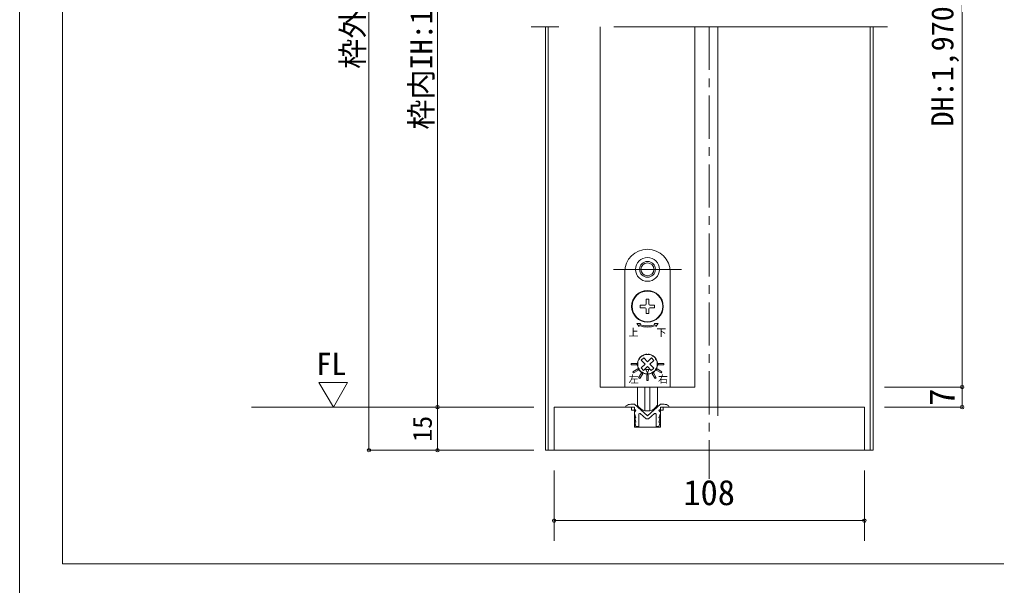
# Model space of a CAD drawing. Units: millimetres on the paper, enlarged 10 times, with parts at other scales. Extents: x -2000 to 2000, y -1385 to 1385.
# Drawn here: x -2000 to -867, y -92 to 564 of the extents above; entities that cross this region are included whole.
import ezdxf
from ezdxf.enums import TextEntityAlignment as Align

# ---------------------------------------------------------------- set-up
doc = ezdxf.new("R2010")
doc.units = ezdxf.units.MM
doc.header["$LTSCALE"] = 10
doc.header["$PDMODE"] = 32
doc.header["$PDSIZE"] = 4
for name, pattern in [('CHAIN1', [8, 5, -1, 1, -1]), ('USER1', [19.05, 12.7, -6.35]), ('USER4', [50.8, 31.75, -6.35, 6.35, -6.35])]:
    doc.linetypes.add(name, pattern=pattern)
doc.layers.add('1-1_0', color=7, linetype='Continuous', lineweight=20)
doc.layers.add('2-0_18', color=7, linetype='Continuous', lineweight=20)
doc.styles.add('ＭＳ ゴシック', font='')
doc.styles.get('ＭＳ ゴシック').set_extended_font_data('MS Gothic')

msp = doc.modelspace()

# ---------------------------------------------------------------- linework, layer by layer
at = {"layer": '1-1_0'}
msp.add_lwpolyline([(-2000, -1385), (2000, -1385), (2000, 1385), (-2000, 1385)], close=True, dxfattribs=at)
msp.add_lwpolyline([(380, -67.5), (-1950, -67.5), (-1950, 1335)], dxfattribs=at)
at = {"layer": '2-0_18', "color": 4, "lineweight": 9}
for p, q in [((-1594.61, 1048.25), (-1594.61, 64.44)), ((-906.39, 114.44), (-906.39, 901.59)), ((-906.39, 137.77), (-996.53, 137.77)), ((-906.39, 137.77), (-906.39, 114.44)), ((-1403.2, 114.44), (-1730.85, 114.44)), ((-1515.1, 114.44), (-1515.1, 64.44)), ((-1515.1, 114.44), (-1420.27, 114.44)), ((-906.39, 114.44), (-996.53, 114.44)), ((-1403.2, 64.44), (-1594.61, 64.44)), ((-1403.2, 64.44), (-1519.26, 64.44)), ((-1515.1, 64.44), (-1418.24, 64.44)), ((-1515.1, 64.44), (-1420.27, 64.44))]:
    msp.add_line(p, q, dxfattribs=at)
at = {"layer": '2-0_18', "linetype": 'USER4'}
msp.add_line((-993.2, 556.1), (-1406.53, 556.1), dxfattribs=at)
at = {"layer": '2-0_18'}
for p, q in [((-1389.86, 556.1), (-1389.86, 64.44)), ((-1386.53, 556.1), (-1386.53, 64.44)), ((-1326.53, 556.1), (-1326.53, 137.77)), ((-1216.53, 556.1), (-1216.53, 137.77)), ((-1189.86, 556.1), (-1189.86, 104.44)), ((-1013.2, 556.1), (-1013.2, 64.44)), ((-1009.86, 556.1), (-1009.86, 64.44)), ((-1326.53, 137.77), (-1216.53, 137.77)), ((-1289.86, 114.44), (-1379.86, 114.44)), ((-1295.53, 114.44), (-1286.53, 114.44)), ((-1286.53, 117.77), (-1290.82, 117.77)), ((-1286.53, 117.77), (-1271.53, 104.44)), ((-1286.53, 112.1), (-1286.53, 114.44)), ((-1271.53, 104.44), (-1256.53, 117.77)), ((-1256.53, 117.77), (-1252.24, 117.77)), ((-1247.53, 114.44), (-1256.53, 114.44)), ((-1256.53, 112.1), (-1256.53, 114.44)), ((-1253.2, 114.44), (-1019.86, 114.44)), ((-1019.86, 114.44), (-1019.86, 64.44)), ((-1284.86, 110.44), (-1286.53, 112.1)), ((-1286.53, 108.77), (-1284.86, 110.44)), ((-1286.53, 107.1), (-1286.53, 108.77)), ((-1284.86, 102.1), (-1286.53, 107.1)), ((-1286.36, 102.1), (-1284.86, 102.1)), ((-1284.86, 97.1), (-1286.36, 102.1)), ((-1281.53, 92.1), (-1281.53, 106.19)), ((-1263.19, 106.94), (-1270.14, 100.77)), ((-1261.53, 106.19), (-1261.53, 92.1)), ((-1258.2, 110.44), (-1256.53, 112.1)), ((-1256.53, 108.77), (-1258.2, 110.44)), ((-1258.2, 102.1), (-1256.53, 107.1)), ((-1256.7, 102.1), (-1258.2, 102.1)), ((-1258.2, 97.1), (-1256.7, 102.1)), ((-1256.53, 107.1), (-1256.53, 108.77)), ((-1286.36, 97.1), (-1284.86, 97.1)), ((-1284.86, 92.1), (-1286.36, 97.1)), ((-1284.86, 92.1), (-1281.53, 92.1)), ((-1258.2, 92.1), (-1261.53, 92.1)), ((-1256.7, 97.1), (-1258.2, 97.1)), ((-1258.2, 92.1), (-1256.7, 97.1)), ((-1389.86, 64.44), (-1009.86, 64.44)), ((-1379.86, -40.56), (-1379.86, 41.1)), ((-1019.86, -40.56), (-1019.86, 41.1)), ((-1019.86, -17.23), (-1379.86, -17.23))]:
    msp.add_line(p, q, dxfattribs=at)
at = {"layer": '2-0_18', "linetype": 'CHAIN1'}
msp.add_line((-1199.86, 556.1), (-1199.86, 31.1), dxfattribs=at)
at = {"layer": '2-0_18', "color": 2, "linetype": 'USER1', "lineweight": 18}
msp.add_line((-1311.03, 274.44), (-1232.03, 274.44), dxfattribs=at)
at = {"layer": '2-0_18', "lineweight": 18}
for p, q in [((-1297.86, 271.44), (-1297.86, 137.77)), ((-1245.2, 137.77), (-1245.2, 271.44)), ((-1270.03, 239.77), (-1273.03, 239.77)), ((-1273.03, 234.27), (-1273.03, 239.77)), ((-1270.03, 234.27), (-1270.03, 239.77)), ((-1274.36, 229.94), (-1279.86, 229.94)), ((-1273.03, 223.1), (-1273.03, 228.6)), ((-1270.03, 223.1), (-1270.03, 228.6)), ((-1263.2, 232.94), (-1268.7, 232.94)), ((-1263.2, 229.94), (-1268.7, 229.94)), ((-1263.2, 232.94), (-1263.2, 229.94)), ((-1270.03, 223.1), (-1273.03, 223.1)), ((-1271.5, 167.26), (-1266.96, 171.69)), ((-1278.89, 160.05), (-1274.36, 164.47)), ((-1276.1, 157.18), (-1278.89, 160.05)), ((-1274.36, 164.47), (-1278.78, 169)), ((-1276.1, 157.18), (-1271.56, 161.61)), ((-1267.14, 157.07), (-1271.56, 161.61)), ((-1264.28, 159.87), (-1267.14, 157.07)), ((-1297.86, 137.77), (-1245.2, 137.77)), ((-1283.2, 117.32), (-1283.2, 137.77)), ((-1274.45, 137.77), (-1274.45, 110.26)), ((-1268.61, 137.77), (-1268.61, 110.26)), ((-1259.86, 137.77), (-1259.86, 117.32)), ((-1274.45, 110.26), (-1268.61, 110.26))]:
    msp.add_line(p, q, dxfattribs=at)
at = {"layer": '2-0_18', "color": 4, "lineweight": 9}
msp.add_lwpolyline([(-1403.2, 928.25), (-1515.1, 928.25), (-1515.1, 104.4)], dxfattribs=at)
at = {"layer": '2-0_18', "lineweight": 18}
for points in [[(-1274.36, 232.94), (-1279.86, 232.94), (-1279.86, 229.94)], [(-1280.2, 210.49), (-1279.69, 211.73), (-1284.02, 211.73), (-1281.22, 208.03), (-1280.71, 209.26)], [(-1262.35, 209.26), (-1261.84, 208.03), (-1259.04, 211.73), (-1263.37, 211.73), (-1262.86, 210.49)], [(-1271.5, 167.26), (-1275.92, 171.8), (-1278.78, 169)], [(-1264.28, 159.87), (-1268.7, 164.4), (-1264.17, 168.82), (-1266.96, 171.69)]]:
    msp.add_lwpolyline(points, dxfattribs=at)
for points in [[(-1290.53, 163.6), (-1283.86, 163.6), (-1283.86, 165.27), (-1290.53, 165.27)], [(-1287.57, 154.21), (-1281.79, 157.55), (-1282.63, 158.99), (-1288.4, 155.66)], [(-1254.66, 155.66), (-1260.43, 158.99), (-1261.27, 157.55), (-1255.49, 154.21)], [(-1252.53, 165.27), (-1259.2, 165.27), (-1259.2, 163.6), (-1252.53, 163.6)], [(-1280.31, 147.56), (-1276.97, 153.34), (-1278.42, 154.17), (-1281.75, 148.4)], [(-1271.66, 154.1), (-1269.94, 158.08), (-1273.27, 158.12)], [(-1270.7, 152.1), (-1272.36, 152.1), (-1272.36, 145.44), (-1270.7, 145.44)], [(-1261.31, 148.4), (-1264.64, 154.17), (-1266.08, 153.34), (-1262.75, 147.56)]]:
    msp.add_lwpolyline(points, close=True, dxfattribs=at)
at = {"layer": '2-0_18', "color": 4, "lineweight": 9}
msp.add_lwpolyline([(-1635.92, 114.44), (-1619.43, 143.12), (-1652.62, 143.12)], close=True, dxfattribs=at)
at = {"layer": '2-0_18'}
for points in [[(-1019.86, 64.44), (-1379.86, 64.44), (-1379.86, 114.44)], [(-1256.53, 91.1), (-1286.53, 91.1), (-1286.53, 111.1), (-1289.86, 111.1), (-1289.86, 114.44)], [(-1163.2, 114.44), (-1253.2, 114.44), (-1253.2, 111.1), (-1256.53, 111.1), (-1256.53, 91.1)], [(-1279.87, 106.94), (-1272.92, 100.77), (-1270.14, 100.77)]]:
    msp.add_lwpolyline(points, dxfattribs=at)
at = {"layer": '2-0_18', "lineweight": 18}
for centre, radius in [((-1271.53, 274.44), 13.83), ((-1271.53, 274.44), 9.17), ((-1271.53, 274.44), 7.5), ((-1271.53, 231.44), 18.33), ((-1271.53, 231.44), 17.83)]:
    msp.add_circle(centre, radius, dxfattribs=at)
for centre, radius, start, end in [((-1271.53, 271.44), 26.33, 0, 180), ((-1274.36, 234.27), 1.33, 270, 360), ((-1274.36, 228.6), 1.33, 360, 90), ((-1268.7, 234.27), 1.33, 180, 270), ((-1268.7, 228.6), 1.33, 90, 180), ((-1271.53, 231.44), 24, 247.5, 292.5), ((-1271.53, 231.44), 22.67, 247.5, 292.5), ((-1271.53, 164.44), 11.67, 98.90298, 201.09702), ((-1271.53, 164.44), 11.17, 146.90028, 151.69834), ((-1277.62, 169.88), 3.33, 138.17431, 168.71996), ((-1271.53, 164.44), 11.5, 130.42431, 138.17431), ((-1276.83, 170.65), 3.33, 99.87866, 130.42431), ((-1271.53, 164.44), 11.17, 116.90028, 121.69834), ((-1274.08, 172.19), 3.33, 108.17431, 138.71996), ((-1271.53, 164.44), 11.5, 100.42431, 108.17431), ((-1273.01, 172.47), 3.33, 69.87866, 100.42431), ((-1272.97, 173.66), 2.33, 72.61143, 98.90298), ((-1271.53, 178.27), 2.5, 252.61143, 287.38857), ((-1271.53, 164.44), 11.17, 86.90028, 91.69834), ((-1269.86, 172.43), 3.33, 78.17431, 108.71996), ((-1270.09, 173.66), 2.33, 81.09702, 107.38857), ((-1271.53, 164.44), 11.67, 338.90298, 81.09702), ((-1271.53, 164.44), 11.5, 70.42431, 78.17431), ((-1268.79, 172.13), 3.33, 39.87866, 70.42431), ((-1271.53, 164.44), 11.17, 56.90028, 61.69834), ((-1266.08, 170.52), 3.33, 48.17431, 78.71996), ((-1271.53, 164.44), 11.5, 40.42431, 48.17431), ((-1265.31, 169.73), 3.33, 9.87866, 40.42431), ((-1271.53, 164.44), 11.17, 26.90028, 31.69834), ((-1279.56, 162.96), 3.33, 159.87866, 190.42431), ((-1279.52, 166.11), 3.33, 168.17431, 198.71996), ((-1271.53, 164.44), 11.5, 190.42431, 198.17431), ((-1271.53, 164.44), 11.5, 160.42431, 168.17431), ((-1271.53, 164.44), 11.17, 176.90028, 181.69834), ((-1279.29, 161.89), 3.33, 198.17431, 228.71996), ((-1280.24, 161.08), 2.33, 201.09702, 227.38857), ((-1279.22, 167.17), 3.33, 129.87866, 160.42431), ((-1283.51, 157.52), 2.5, 12.61143, 47.38857), ((-1271.53, 164.44), 11.17, 206.90028, 211.69834), ((-1271.53, 164.44), 11.17, 326.90028, 331.69834), ((-1259.55, 157.52), 2.5, 132.61143, 167.38857), ((-1263.84, 161.7), 3.33, 309.87866, 340.42431), ((-1263.77, 166.98), 3.33, 18.17431, 48.71996), ((-1262.82, 161.08), 2.33, 312.61143, 338.90298), ((-1271.53, 164.44), 11.5, 340.42431, 348.17431), ((-1271.53, 164.44), 11.5, 10.42431, 18.17431), ((-1271.53, 164.44), 11.17, 356.90028, 1.69834), ((-1263.54, 162.76), 3.33, 348.17431, 18.71996), ((-1263.5, 165.91), 3.33, 339.87866, 10.42431), ((-1278.79, 158.57), 2.33, 192.61143, 218.90298), ((-1277.75, 159.14), 3.33, 189.87866, 220.42431), ((-1271.53, 164.44), 11.67, 218.90298, 321.09702), ((-1271.53, 164.44), 11.5, 220.42431, 228.17431), ((-1276.98, 158.35), 3.33, 228.17431, 258.71996), ((-1271.53, 164.44), 11.17, 236.90028, 241.69834), ((-1274.27, 156.74), 3.33, 219.87866, 250.42431), ((-1271.53, 164.44), 11.5, 250.42431, 258.17431), ((-1273.2, 156.44), 3.33, 258.17431, 288.71996), ((-1271.53, 164.44), 11.17, 266.90028, 271.69834), ((-1270.05, 156.4), 3.33, 249.87866, 280.42431), ((-1271.53, 164.44), 11.5, 280.42431, 288.17431), ((-1268.98, 156.68), 3.33, 288.17431, 318.71996), ((-1271.53, 164.44), 11.17, 296.90028, 301.69834), ((-1266.23, 158.22), 3.33, 279.87866, 310.42431), ((-1271.53, 164.44), 11.5, 310.42431, 318.17431), ((-1265.44, 158.99), 3.33, 318.17431, 348.71996), ((-1264.27, 158.57), 2.33, 321.09702, 347.38857), ((-1281.53, 117.32), 1.67, 180, 210.56067), ((-1271.48, 123.26), 13.33, 210.56067, 257.16143), ((-1271.58, 123.26), 13.33, 282.83857, 329.43933), ((-1261.53, 117.32), 1.67, 329.43933, 360)]:
    msp.add_arc(centre, radius, start, end, dxfattribs=at)
at = {"layer": '2-0_18'}
for centre, radius, start, end in [((-1295.53, 115.44), 1, 121.58633, 270), ((-1290.82, 107.77), 10, 90, 121.58633), ((-1252.24, 107.77), 10, 58.41365, 90), ((-1247.53, 115.44), 1, 270, 58.41365), ((-1280.53, 106.19), 1, 48.36646, 180), ((-1262.53, 106.19), 1, 0, 131.63353)]:
    msp.add_arc(centre, radius, start, end, dxfattribs=at)
at = {"layer": '2-0_18', "color": 4}
for p in [(-906.39, 137.77), (-1515.1, 114.44), (-906.39, 114.44), (-1594.61, 64.44), (-1515.1, 64.44)]:
    msp.add_point(p, dxfattribs=at)
at = {"layer": '2-0_18'}
for p in [(-1379.86, -17.23), (-1019.86, -17.23)]:
    msp.add_point(p, dxfattribs=at)

# ---------------------------------------------------------------- texts
at = {"layer": '2-0_18', "style": 'ＭＳ ゴシック'}
for s, height, p in [('枠外H:2,036', 25.66, (-1592.95, 507.19)), ('枠内IH:1,985', 25.66, (-1513.43, 436.62)), ('DH:1,970', 25.66, (-908.89, 440.23)), ('7', 29.33, (-906.39, 116.1)), ('15', 21.99, (-1515.1, 74.44))]:
    msp.add_text(s, height=height, rotation=90, dxfattribs=at).set_placement(p, align=Align.BOTTOM_LEFT)
for s, height, p in [('上', 8.55, (-1293.61, 194.38)), ('下', 8.55, (-1261.29, 194.12)), ('FL', 25.66, (-1655.58, 144.23)), ('左', 8.55, (-1293.3, 140.2)), ('右', 8.55, (-1259.32, 140.12)), ('108', 29.33, (-1229.86, -8.06))]:
    msp.add_text(s, height=height, dxfattribs=at).set_placement(p, align=Align.BOTTOM_LEFT)

doc.saveas('drawing.dxf')
